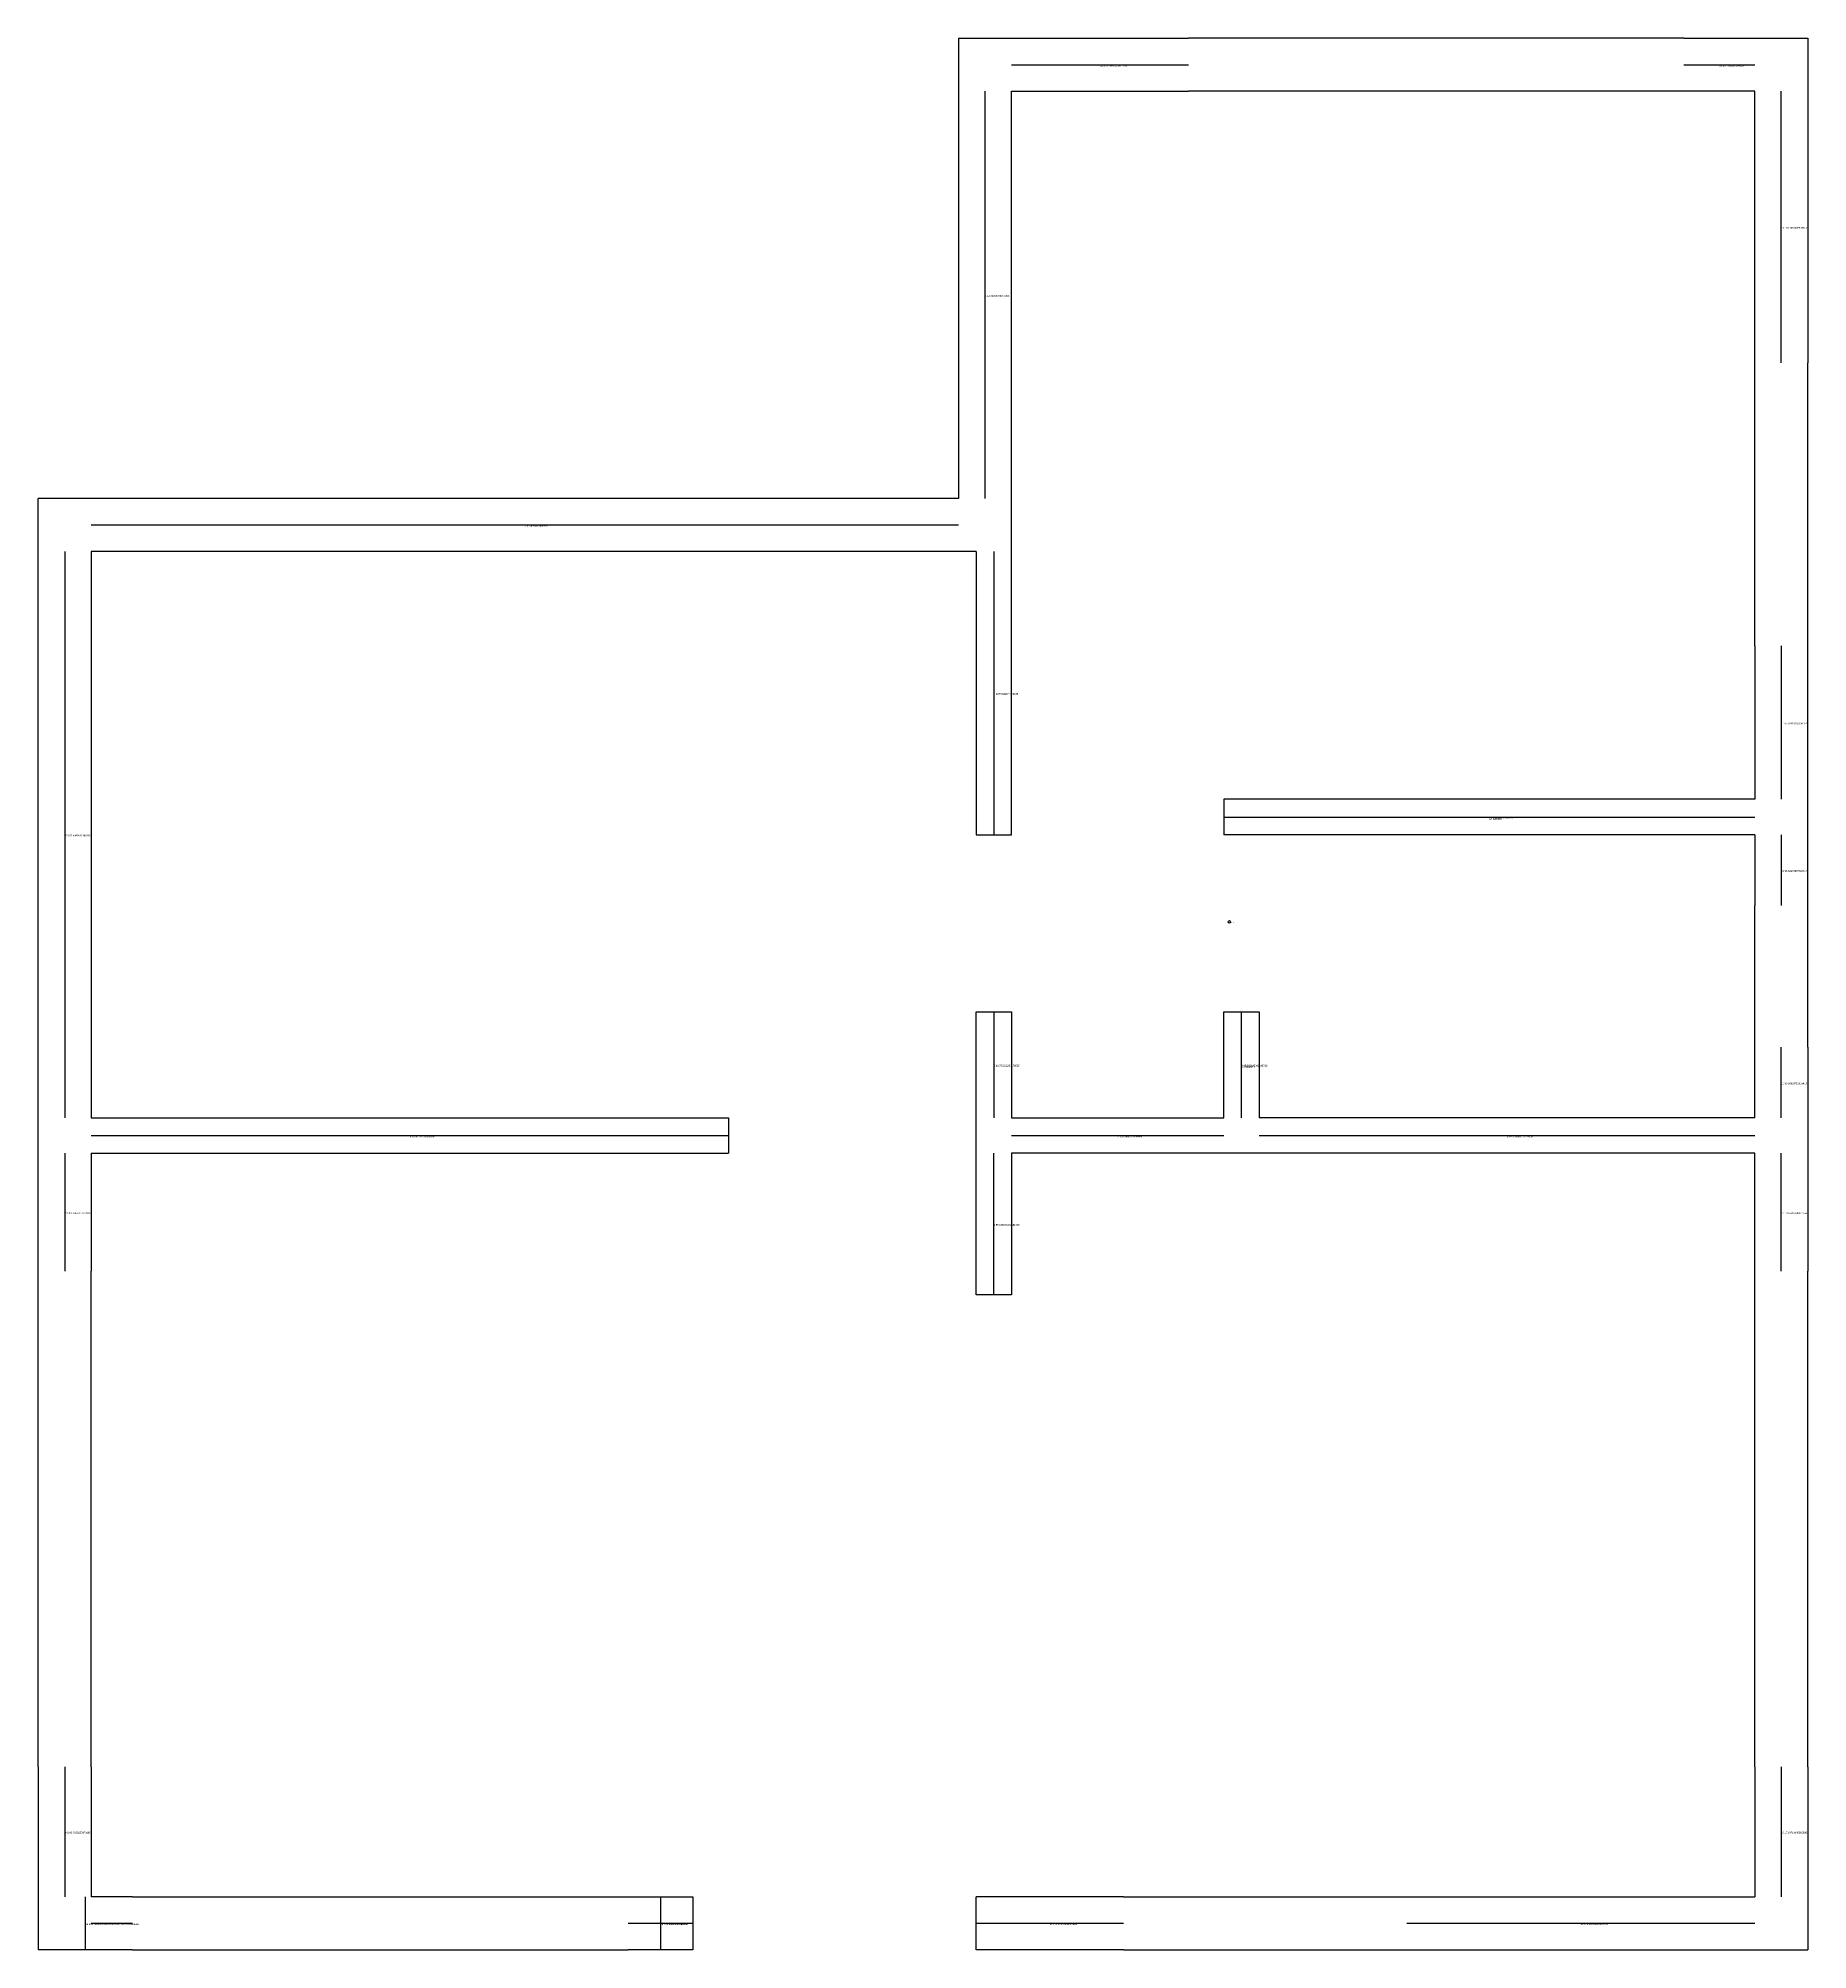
# Model space of a CAD drawing. Header units: metres. Extents: x 335 to 635, y 402 to 726.
import ezdxf

# ---------------------------------------------------------------- set-up
doc = ezdxf.new("R2010")
doc.units = ezdxf.units.M

msp = doc.modelspace()

# ---------------------------------------------------------------- linework, layer by layer
at = {"layer": 'centrelines'}
for p, q in [((500, 721.5), (530, 721.5)), ((614, 721.5), (626, 721.5)), ((495.5, 717), (495.5, 648)), ((630.5, 671), (630.5, 717)), ((344, 643.5), (491, 643.5)), ((339.5, 639), (339.5, 543)), ((497, 639), (497, 591)), ((630.5, 623), (630.5, 597)), ((536, 594), (626, 594)), ((630.5, 591), (630.5, 579)), ((497, 561), (497, 543)), ((539, 543), (539, 561)), ((630.5, 543), (630.5, 555)), ((344, 540), (452, 540)), ((500, 540), (536, 540)), ((542, 540), (626, 540)), ((339.5, 537), (339.5, 517)), ((497, 513), (497, 537)), ((630.5, 517), (630.5, 537)), ((339.5, 433), (339.5, 411)), ((630.5, 433), (630.5, 411)), ((343, 402), (343, 411)), ((440.5, 411), (440.5, 402)), ((344, 406.5), (351, 406.5)), ((435, 406.5), (446, 406.5)), ((494, 406.5), (519, 406.5)), ((567, 406.5), (626, 406.5))]:
    msp.add_line(p, q, dxfattribs=at)
at = {"layer": 'entity_location'}
msp.add_circle((536.95, 576.23), 0.2, dxfattribs=at)
at = {"layer": 'wall'}
for p, q in [((491, 726), (491, 648)), ((491, 726), (530, 726)), ((614, 726), (530, 726)), ((614, 726), (635, 726)), ((635, 726), (635, 671)), ((500, 591), (500, 717)), ((500, 717), (530, 717)), ((614, 717), (530, 717)), ((626, 717), (614, 717)), ((626, 671), (626, 717)), ((626, 623), (626, 671)), ((635, 623), (635, 671)), ((491, 648), (335, 648)), ((335, 517), (335, 648)), ((494, 639), (344, 639)), ((344, 639), (344, 543)), ((494, 639), (494, 591)), ((626, 623), (626, 597)), ((635, 579), (635, 623)), ((626, 597), (536, 597)), ((536, 597), (536, 591)), ((494, 591), (500, 591)), ((626, 591), (536, 591)), ((626, 591), (626, 579)), ((626, 555), (626, 579)), ((635, 555), (635, 579)), ((494, 537), (494, 561)), ((494, 561), (500, 561)), ((500, 561), (500, 543)), ((536, 543), (536, 561)), ((536, 561), (542, 561)), ((542, 561), (542, 543)), ((626, 543), (626, 555)), ((635, 555), (635, 517)), ((344, 543), (452, 543)), ((452, 543), (452, 537)), ((500, 543), (536, 543)), ((626, 543), (542, 543)), ((344, 537), (344, 517)), ((344, 537), (452, 537)), ((494, 513), (494, 537)), ((626, 537), (500, 537)), ((500, 537), (500, 513)), ((626, 517), (626, 537)), ((335, 433), (335, 517)), ((344, 433), (344, 517)), ((626, 433), (626, 517)), ((635, 433), (635, 517)), ((500, 513), (494, 513)), ((335, 433), (335, 402)), ((344, 433), (344, 411)), ((626, 433), (626, 411)), ((635, 433), (635, 402)), ((351, 411), (344, 411)), ((351, 411), (435, 411)), ((435, 411), (446, 411)), ((446, 411), (446, 402)), ((519, 411), (494, 411)), ((494, 402), (494, 411)), ((519, 411), (567, 411)), ((567, 411), (626, 411)), ((351, 402), (335, 402)), ((351, 402), (435, 402)), ((446, 402), (435, 402)), ((519, 402), (494, 402)), ((519, 402), (567, 402)), ((567, 402), (635, 402))]:
    msp.add_line(p, q, dxfattribs=at)

# ---------------------------------------------------------------- texts
at = {"layer": 'centrelines', "char_height": 0.3, "attachment_point": 1}
for s, insert in [('15 145.43990571474663', (515, 721.5)), ('16 164.44220734608047', (620, 721.5)), ('14 133.1681368847813', (630.5, 694)), ('8 82.88269474595461', (495.5, 682.5)), ('7 81.4685410499952', (417.5, 643.5)), ('4 42.59380274076846', (497, 615)), ('11 95.82919158330162', (630.5, 610)), ('1 17.77377514766704', (581, 594)), ('22 197.44956319918492', (339.5, 591)), ('10 93.59154905328317', (630.5, 585)), ('5 42.752842280478525', (497, 552)), ('0 15.363665393646748', (539, 552)), ('12 95.92829012916415', (630.5, 549)), ('9 92.35132730385688', (398, 540)), ('2 36.23866770896845', (518, 540)), ('3 36.576581017514656', (584, 540)), ('23 201.30828776708302', (339.5, 527)), ('6 55.988072979621776', (497, 525)), ('13 101.44151488315363', (630.5, 527)), ('24 243.92638539731604', (339.5, 422)), ('18 171.07143452685003', (630.5, 422)), ('26 254.78645655550125', (343, 406.5)), ('25 251.76225185001894', (347.5, 406.5)), ('20 191.31707613348908', (440.5, 406.5)), ('21 192.55860003839666', (440.5, 406.5)), ('17 170.67272254717864', (506.5, 406.5)), ('19 172.36594836145701', (596.5, 406.5))]:
    msp.add_mtext(s, dxfattribs=dict(at, insert=insert))
at = {"layer": 'chosen_line', "color": 3, "char_height": 0.5, "attachment_point": 1}
for insert in [(581, 594), (539, 552)]:
    msp.add_mtext('chosen', dxfattribs=dict(at, insert=insert))
at = {"layer": 'debug', "insert": (536.95, 576.23), "char_height": 0.2, "attachment_point": 1}
msp.add_mtext('536, 576', dxfattribs=at)

doc.saveas('drawing.dxf')
